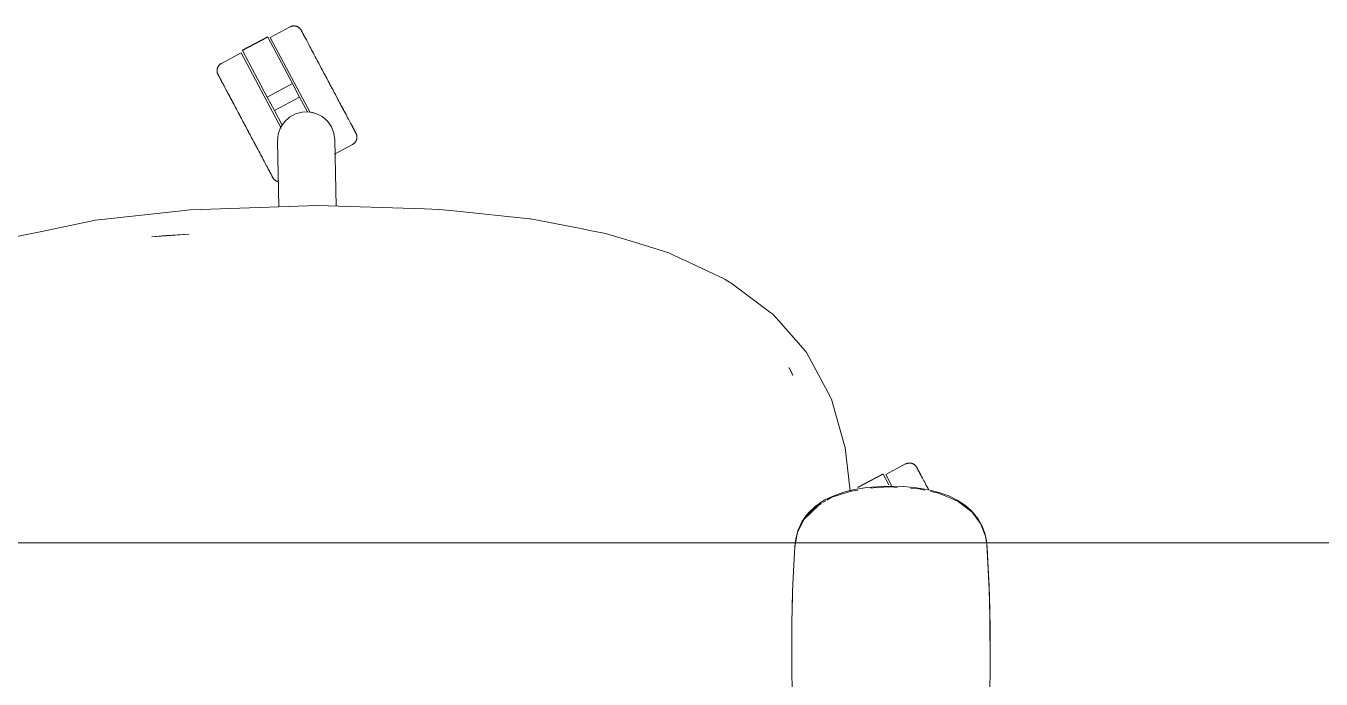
# Model space of a CAD drawing. Header units: millimetres. Extents: x 79795 to 317870, y -36033 to 97293.
# Drawn here: x 229534 to 230166, y 25076 to 25395 of the extents above; entities that cross this region are included whole.
import ezdxf

# ---------------------------------------------------------------- set-up
doc = ezdxf.new("R2010")
doc.units = ezdxf.units.MM
doc.header["$MEASUREMENT"] = 0
doc.layers.add('G-IMPT', color=8, linetype='CONTINUOUS', lineweight=9)
doc.layers.add('I-FURN', color=8, linetype='CONTINUOUS', lineweight=9)

msp = doc.modelspace()

# ---------------------------------------------------------------- linework, layer by layer
at = {"layer": 'G-IMPT'}
for p, q in [((229609.75, 25304.35), (229572.3, 25300.23)), ((229609.75, 25304.35), (229614.12, 25304.84)), ((229624.06, 25305.16), (229614.12, 25304.84)), ((229624.06, 25305.16), (229676.24, 25306.86)), ((229676.24, 25306.86), (229728.41, 25305.25)), ((229728.41, 25305.25), (229735.67, 25305.02)), ((229742.73, 25304.29), (229735.67, 25305.02)), ((229779.73, 25300.47), (229742.73, 25304.29)), ((229546.94, 25295.39), (229567.89, 25299.74)), ((229567.89, 25299.74), (229572.3, 25300.23)), ((229779.73, 25300.47), (229780.19, 25300.38)), ((229805.57, 25295.51), (229780.19, 25300.38)), ((229543.26, 25294.63), (229529.44, 25291.76)), ((229546.94, 25295.39), (229543.26, 25294.63)), ((229613.59, 25292.96), (229595.31, 25291.71)), ((229595.31, 25291.71), (229602.25, 25292.32)), ((229613.59, 25292.96), (229602.25, 25292.32)), ((229805.57, 25295.51), (229809.23, 25294.81)), ((229816.83, 25293.35), (229809.23, 25294.81)), ((229830.44, 25289.16), (229816.83, 25293.35)), ((229847.71, 25283.84), (229830.44, 25289.16)), ((229847.71, 25283.84), (229854.48, 25280.65)), ((229855.4, 25280.21), (229854.48, 25280.65)), ((229875.04, 25270.95), (229855.4, 25280.21)), ((229875.04, 25270.95), (229875.75, 25270.53)), ((229877.32, 25269.59), (229875.75, 25270.53)), ((229878.09, 25269.12), (229877.32, 25269.59)), ((229878.09, 25269.12), (229897.59, 25254.56)), ((229897.59, 25254.56), (229898.56, 25253.83)), ((229901.43, 25250.57), (229898.56, 25253.83)), ((229901.43, 25250.57), (229914.45, 25235.79)), ((229914.45, 25235.79), (229915.03, 25235.12)), ((229920.62, 25224.68), (229915.03, 25235.12)), ((229906.42, 25227.82), (229908.38, 25223.93)), ((229906.42, 25227.82), (229907.6, 25225.52)), ((229907.6, 25225.52), (229908.38, 25223.93)), ((229926.63, 25213.45), (229920.62, 25224.68)), ((229927.22, 25212.34), (229926.63, 25213.45)), ((229933.23, 25190.99), (229927.22, 25212.34)), ((229933.23, 25190.99), (229933.87, 25188.73)), ((229936.28, 25167.45), (229933.87, 25188.73)), ((229951.7, 25169.81), (229944.39, 25169.24)), ((229951.7, 25169.81), (229956.21, 25169.9)), ((229956.21, 25169.9), (229962.55, 25169.72)), ((229968.7, 25169.15), (229962.55, 25169.72)), ((229928.61, 25165.4), (229923.98, 25163.2)), ((229927.39, 25164.54), (229924.94, 25163.07)), ((229936.79, 25167.57), (229927.39, 25164.54)), ((229933.7, 25167.14), (229928.61, 25165.4)), ((229933.7, 25167.14), (229937.63, 25168.12)), ((229940.08, 25168.03), (229936.79, 25167.57)), ((229937.63, 25168.12), (229944.39, 25169.24)), ((229949.05, 25169.29), (229946.26, 25168.9)), ((229949.05, 25169.29), (229956.21, 25169.53)), ((229959.32, 25169.34), (229956.21, 25169.53)), ((229969.04, 25168.74), (229965.83, 25168.94)), ((229968.7, 25169.15), (229974.63, 25168.15)), ((229972.79, 25167.97), (229969.04, 25168.74)), ((229980.11, 25166.73), (229974.63, 25168.15)), ((229979, 25166.7), (229975.53, 25167.41)), ((229979, 25166.7), (229984.62, 25164.37)), ((229980.11, 25166.73), (229984.45, 25165.14)), ((229988.52, 25163.16), (229984.45, 25165.14)), ((229989.02, 25162.53), (229984.62, 25164.37)), ((229921.18, 25160.77), (229913.79, 25153.87)), ((229919.09, 25159.58), (229913.79, 25153.87)), ((229916.1, 25157.08), (229914.97, 25155.76)), ((229919.56, 25159.36), (229916.02, 25156.28)), ((229916.1, 25157.08), (229919.15, 25159.95)), ((229922.25, 25161.46), (229919.09, 25159.58)), ((229919.15, 25159.95), (229922.6, 25162.39)), ((229921.18, 25160.77), (229919.71, 25159.49)), ((229923.98, 25163.2), (229922.6, 25162.39)), ((229924.47, 25162.79), (229923.03, 25161.93)), ((229988.52, 25163.16), (229992.57, 25160.5)), ((229995.8, 25157.31), (229989.02, 25162.53)), ((229992.57, 25160.5), (229995.61, 25157.83)), ((229998.68, 25154.09), (229995.61, 25157.83)), ((229999.97, 25151.69), (229995.8, 25157.31)), ((229912.68, 25151.63), (229910.58, 25147.37)), ((229912.76, 25152.54), (229910.78, 25148.21)), ((229912.68, 25151.63), (229913.79, 25153.87)), ((229912.76, 25152.54), (229914.97, 25155.76)), ((229913.79, 25153.87), (229916.02, 25156.28)), ((230000.64, 25150.66), (229998.68, 25154.09)), ((230002.38, 25145.5), (229999.97, 25151.69)), ((229910.58, 25147.37), (229909.64, 25142.33)), ((229909.71, 25144.26), (229910.78, 25148.21)), ((230000.64, 25150.66), (230002.03, 25147.02)), ((230002.4, 25145.67), (230002.03, 25147.02)), ((230002.38, 25145.5), (230002.86, 25142.33)), ((230002.4, 25145.67), (230002.85, 25143.28)), ((229908.93, 25134.59), (229909.21, 25140.25)), ((229909.64, 25142.33), (229909.21, 25140.03)), ((229909.21, 25140.25), (229909.47, 25142.33)), ((229909.47, 25142.33), (229909.71, 25144.26)), ((230003.1, 25141.63), (230002.85, 25143.28)), ((230004.15, 25121.06), (230003.1, 25141.63)), ((230004.19, 25119.85), (230003.1, 25141.63)), ((230003.1, 25141.63), (230003.21, 25140.03)), ((230003.27, 25138.51), (230003.21, 25140.03)), ((230004.19, 25119.85), (230003.21, 25140.03)), ((229908.93, 25134.59), (229908.31, 25122.03)), ((229908.19, 25118.48), (229908.31, 25122.03)), ((230004.65, 25099.66), (230004.15, 25121.06)), ((230004.49, 25109.49), (230004.15, 25121.06)), ((230004.15, 25121.06), (230004.19, 25119.85)), ((230004.65, 25099.66), (230004.19, 25119.85)), ((229907.81, 25102.81), (229908.19, 25118.48)), ((229908.1, 25114.44), (229907.99, 25111.75)), ((229907.99, 25109.54), (229907.99, 25111.38)), ((230004.61, 25079.48), (230004.49, 25109.49)), ((230004.65, 25099.66), (230004.49, 25109.49)), ((230004.49, 25109.49), (230004.69, 25090.27)), ((229907.81, 25102.81), (229907.76, 25098.3)), ((230004.63, 25101.7), (230004.56, 25103.61)), ((230004.61, 25099.66), (230004.63, 25101.7)), ((229907.76, 25098.3), (229907.77, 25083.59)), ((230004.61, 25079.48), (230004.65, 25099.66)), ((230004.61, 25079.48), (230004.69, 25090.27)), ((229907.84, 25078.12), (229907.77, 25083.59)), ((229907.84, 25078.12), (229908.13, 25065.81)), ((230004.61, 25079.48), (230004.44, 25071.06))]:
    msp.add_line(p, q, dxfattribs=at)
at = {"layer": 'I-FURN'}
for p, q in [((229662.81, 25394.13), (229653.13, 25388.98)), ((229662.81, 25394.13), (229662.96, 25394.2)), ((229662.96, 25394.2), (229663.1, 25394.27)), ((229663.1, 25394.27), (229663.25, 25394.33)), ((229663.25, 25394.33), (229663.41, 25394.38)), ((229663.41, 25394.38), (229663.56, 25394.43)), ((229663.56, 25394.43), (229663.71, 25394.48)), ((229663.71, 25394.48), (229663.87, 25394.51)), ((229663.87, 25394.51), (229664.03, 25394.54)), ((229664.03, 25394.54), (229664.19, 25394.57)), ((229664.19, 25394.57), (229664.35, 25394.58)), ((229664.35, 25394.58), (229664.51, 25394.6)), ((229664.51, 25394.6), (229664.67, 25394.6)), ((229664.67, 25394.6), (229664.83, 25394.6)), ((229664.83, 25394.6), (229664.99, 25394.59)), ((229664.99, 25394.59), (229665.15, 25394.58)), ((229665.15, 25394.58), (229665.31, 25394.55)), ((229665.31, 25394.55), (229665.47, 25394.53)), ((229665.47, 25394.53), (229665.63, 25394.49)), ((229665.63, 25394.49), (229665.79, 25394.45)), ((229665.79, 25394.45), (229665.94, 25394.41)), ((229665.94, 25394.41), (229666.09, 25394.35)), ((229666.09, 25394.35), (229666.24, 25394.3)), ((229666.24, 25394.3), (229666.39, 25394.23)), ((229666.39, 25394.23), (229666.54, 25394.16)), ((229666.54, 25394.16), (229666.68, 25394.08)), ((229666.68, 25394.08), (229666.82, 25394)), ((229666.82, 25394), (229666.95, 25393.92)), ((229666.95, 25393.92), (229667.09, 25393.82)), ((229667.09, 25393.82), (229667.21, 25393.73)), ((229667.21, 25393.73), (229667.34, 25393.62)), ((229667.34, 25393.62), (229667.46, 25393.52)), ((229667.46, 25393.52), (229667.57, 25393.4)), ((229667.57, 25393.4), (229667.68, 25393.29)), ((229667.68, 25393.29), (229667.79, 25393.16)), ((229667.79, 25393.16), (229667.89, 25393.04)), ((229667.89, 25393.04), (229667.99, 25392.91)), ((229667.99, 25392.91), (229668.08, 25392.78)), ((229668.08, 25392.78), (229668.16, 25392.64)), ((229668.16, 25392.64), (229668.24, 25392.5)), ((229668.24, 25392.5), (229668.27, 25392.46)), ((229668.27, 25392.46), (229668.28, 25392.44)), ((229668.29, 25392.41), (229668.27, 25392.46)), ((229668.27, 25392.46), (229668.27, 25392.46)), ((229668.28, 25392.44), (229668.31, 25392.38)), ((229668.33, 25392.33), (229668.29, 25392.41)), ((229668.31, 25392.38), (229668.36, 25392.28)), ((229668.4, 25392.21), (229668.33, 25392.33)), ((229668.36, 25392.28), (229668.44, 25392.14)), ((229668.48, 25392.05), (229668.4, 25392.21)), ((229668.44, 25392.14), (229668.53, 25391.96)), ((229668.59, 25391.85), (229668.48, 25392.05)), ((229668.53, 25391.96), (229668.65, 25391.74)), ((229668.72, 25391.61), (229668.59, 25391.85)), ((229668.65, 25391.74), (229668.79, 25391.48)), ((229668.87, 25391.33), (229668.72, 25391.61)), ((229668.79, 25391.48), (229668.94, 25391.19)), ((229669.04, 25391.01), (229668.87, 25391.33)), ((229668.94, 25391.19), (229669.12, 25390.85)), ((229651.81, 25389.33), (229639.45, 25382.76)), ((229639.54, 25382.59), (229651.9, 25389.16)), ((229651.9, 25389.16), (229663.97, 25366.45)), ((229653.13, 25388.98), (229672.65, 25352.26)), ((229669.23, 25390.65), (229669.04, 25391.01)), ((229669.12, 25390.85), (229669.32, 25390.48)), ((229669.44, 25390.26), (229669.23, 25390.65)), ((229669.32, 25390.48), (229669.54, 25390.07)), ((229669.66, 25389.83), (229669.44, 25390.26)), ((229669.54, 25390.07), (229669.78, 25389.62)), ((229669.91, 25389.37), (229669.66, 25389.83)), ((229669.78, 25389.62), (229670.03, 25389.14)), ((229670.18, 25388.86), (229669.91, 25389.37)), ((229670.03, 25389.14), (229670.31, 25388.62)), ((229670.46, 25388.33), (229670.18, 25388.86)), ((229670.31, 25388.62), (229670.6, 25388.07)), ((229670.77, 25387.76), (229670.46, 25388.33)), ((229670.6, 25388.07), (229670.91, 25387.49)), ((229671.09, 25387.16), (229670.77, 25387.76)), ((229671.42, 25386.52), (229671.09, 25387.16)), ((229671.78, 25385.86), (229671.42, 25386.52)), ((229672.14, 25385.17), (229671.78, 25385.86)), ((229672.53, 25384.44), (229672.14, 25385.17)), ((229639, 25381.47), (229629.32, 25376.32)), ((229639, 25381.47), (229658.54, 25344.72)), ((229651.61, 25359.88), (229639.54, 25382.59)), ((229672.93, 25383.69), (229672.53, 25384.44)), ((229673.34, 25382.92), (229672.93, 25383.69)), ((229673.77, 25382.12), (229673.34, 25382.92)), ((229674.2, 25381.29), (229673.77, 25382.12)), ((229674.65, 25380.45), (229674.2, 25381.29)), ((229675.12, 25379.58), (229674.65, 25380.45)), ((229675.59, 25378.69), (229675.12, 25379.58)), ((229676.07, 25377.79), (229675.59, 25378.69)), ((229627.18, 25372.88), (229627.19, 25373.05)), ((229627.18, 25372.72), (229627.18, 25372.88)), ((229627.18, 25372.56), (229627.18, 25372.72)), ((229627.19, 25372.4), (229627.18, 25372.56)), ((229627.19, 25373.05), (229627.2, 25373.21)), ((229627.21, 25372.24), (229627.19, 25372.4)), ((229627.2, 25373.21), (229627.22, 25373.37)), ((229627.23, 25372.08), (229627.21, 25372.24)), ((229627.22, 25373.37), (229627.25, 25373.52)), ((229627.27, 25371.92), (229627.23, 25372.08)), ((229627.25, 25373.52), (229627.29, 25373.68)), ((229627.29, 25373.68), (229627.33, 25373.84)), ((229627.33, 25373.84), (229627.37, 25373.99)), ((229627.37, 25373.99), (229627.42, 25374.15)), ((229627.42, 25374.15), (229627.48, 25374.3)), ((229627.48, 25374.3), (229627.55, 25374.44)), ((229627.55, 25374.44), (229627.62, 25374.59)), ((229627.62, 25374.59), (229627.69, 25374.73)), ((229627.69, 25374.73), (229627.77, 25374.87)), ((229627.77, 25374.87), (229627.86, 25375)), ((229627.86, 25375), (229627.95, 25375.14)), ((229627.95, 25375.14), (229628.05, 25375.27)), ((229628.05, 25375.27), (229628.16, 25375.39)), ((229628.16, 25375.39), (229628.26, 25375.51)), ((229628.26, 25375.51), (229628.38, 25375.62)), ((229628.38, 25375.62), (229628.49, 25375.74)), ((229628.49, 25375.74), (229628.61, 25375.84)), ((229628.61, 25375.84), (229628.74, 25375.94)), ((229628.74, 25375.94), (229628.87, 25376.04)), ((229628.87, 25376.04), (229629, 25376.13)), ((229629, 25376.13), (229629.14, 25376.22)), ((229629.14, 25376.22), (229629.28, 25376.3)), ((229629.28, 25376.3), (229629.32, 25376.32)), ((229675.81, 25378.28), (229676.29, 25377.36)), ((229676.56, 25376.86), (229676.07, 25377.79)), ((229676.29, 25377.36), (229676.79, 25376.43)), ((229677.06, 25375.93), (229676.56, 25376.86)), ((229676.79, 25376.43), (229677.29, 25375.49)), ((229677.56, 25374.97), (229677.06, 25375.93)), ((229677.29, 25375.49), (229677.8, 25374.53)), ((229678.08, 25374.01), (229677.56, 25374.97)), ((229677.8, 25374.53), (229678.31, 25373.56)), ((229678.59, 25373.04), (229678.08, 25374.01)), ((229678.31, 25373.56), (229678.83, 25372.58)), ((229679.12, 25372.05), (229678.59, 25373.04)), ((229678.83, 25372.58), (229679.36, 25371.6)), ((229679.64, 25371.06), (229679.12, 25372.05)), ((229627.3, 25371.77), (229627.27, 25371.92)), ((229627.34, 25371.61), (229627.3, 25371.77)), ((229627.39, 25371.46), (229627.34, 25371.61)), ((229627.45, 25371.31), (229627.39, 25371.46)), ((229627.51, 25371.16), (229627.45, 25371.31)), ((229627.58, 25371.01), (229627.51, 25371.16)), ((229627.65, 25370.87), (229627.58, 25371.01)), ((229627.65, 25370.86), (229627.65, 25370.87)), ((229627.65, 25370.87), (229627.66, 25370.85)), ((229627.67, 25370.82), (229627.65, 25370.86)), ((229627.66, 25370.85), (229627.69, 25370.79)), ((229627.72, 25370.74), (229627.67, 25370.82)), ((229627.69, 25370.79), (229627.75, 25370.69)), ((229627.78, 25370.61), (229627.72, 25370.74)), ((229627.75, 25370.69), (229627.82, 25370.55)), ((229627.87, 25370.45), (229627.78, 25370.61)), ((229627.82, 25370.55), (229627.92, 25370.37)), ((229627.98, 25370.25), (229627.87, 25370.45)), ((229627.92, 25370.37), (229628.03, 25370.15)), ((229628.1, 25370.01), (229627.98, 25370.25)), ((229628.03, 25370.15), (229628.17, 25369.89)), ((229628.25, 25369.73), (229628.1, 25370.01)), ((229628.17, 25369.89), (229628.33, 25369.59)), ((229628.42, 25369.41), (229628.25, 25369.73)), ((229628.33, 25369.59), (229628.51, 25369.25)), ((229628.61, 25369.06), (229628.42, 25369.41)), ((229628.51, 25369.25), (229628.7, 25368.88)), ((229628.82, 25368.67), (229628.61, 25369.06)), ((229628.7, 25368.88), (229628.92, 25368.47)), ((229629.05, 25368.24), (229628.82, 25368.67)), ((229628.92, 25368.47), (229629.16, 25368.03)), ((229629.3, 25367.77), (229629.05, 25368.24)), ((229629.16, 25368.03), (229629.42, 25367.54)), ((229629.56, 25367.27), (229629.3, 25367.77)), ((229629.42, 25367.54), (229629.69, 25367.03)), ((229629.85, 25366.73), (229629.56, 25367.27)), ((229629.69, 25367.03), (229629.98, 25366.48)), ((229630.15, 25366.16), (229629.85, 25366.73)), ((229629.98, 25366.48), (229630.29, 25365.89)), ((229630.29, 25365.89), (229630.62, 25365.28)), ((229651.61, 25359.88), (229663.97, 25366.45)), ((229663.97, 25366.45), (229667.5, 25359.81)), ((229679.36, 25371.6), (229679.89, 25370.6)), ((229680.17, 25370.06), (229679.64, 25371.06)), ((229679.89, 25370.6), (229680.42, 25369.6)), ((229680.71, 25369.06), (229680.17, 25370.06)), ((229680.42, 25369.6), (229680.95, 25368.6)), ((229681.24, 25368.06), (229680.71, 25369.06)), ((229680.95, 25368.6), (229681.49, 25367.6)), ((229681.78, 25367.05), (229681.24, 25368.06)), ((229681.49, 25367.6), (229682.02, 25366.59)), ((229682.31, 25366.05), (229681.78, 25367.05)), ((229682.02, 25366.59), (229682.56, 25365.59)), ((229682.84, 25365.05), (229682.31, 25366.05)), ((229630.62, 25365.28), (229630.97, 25364.63)), ((229630.97, 25364.63), (229631.33, 25363.95)), ((229631.33, 25363.95), (229631.7, 25363.24)), ((229631.7, 25363.24), (229632.09, 25362.51)), ((229632.09, 25362.51), (229632.5, 25361.75)), ((229632.5, 25361.75), (229632.92, 25360.96)), ((229632.92, 25360.96), (229633.35, 25360.15)), ((229633.35, 25360.15), (229633.79, 25359.31)), ((229634.04, 25358.85), (229633.59, 25359.7)), ((229655.14, 25353.24), (229651.61, 25359.88)), ((229655.14, 25353.24), (229667.5, 25359.81)), ((229667.5, 25359.81), (229671.3, 25352.67)), ((229682.56, 25365.59), (229683.09, 25364.59)), ((229683.37, 25364.05), (229682.84, 25365.05)), ((229683.09, 25364.59), (229683.62, 25363.59)), ((229683.9, 25363.05), (229683.37, 25364.05)), ((229683.62, 25363.59), (229684.14, 25362.6)), ((229684.43, 25362.06), (229683.9, 25363.05)), ((229684.14, 25362.6), (229684.67, 25361.61)), ((229684.95, 25361.09), (229684.43, 25362.06)), ((229684.67, 25361.61), (229685.19, 25360.64)), ((229685.46, 25360.12), (229684.95, 25361.09)), ((229685.19, 25360.64), (229685.7, 25359.68)), ((229685.97, 25359.16), (229685.46, 25360.12)), ((229685.7, 25359.68), (229686.2, 25358.72)), ((229633.79, 25359.31), (229634.25, 25358.45)), ((229634.5, 25357.98), (229634.04, 25358.85)), ((229634.25, 25358.45), (229634.72, 25357.58)), ((229634.97, 25357.1), (229634.5, 25357.98)), ((229634.72, 25357.58), (229635.19, 25356.68)), ((229635.45, 25356.19), (229634.97, 25357.1)), ((229635.19, 25356.68), (229635.68, 25355.77)), ((229635.94, 25355.27), (229635.45, 25356.19)), ((229635.68, 25355.77), (229636.17, 25354.84)), ((229636.44, 25354.33), (229635.94, 25355.27)), ((229636.17, 25354.84), (229636.67, 25353.89)), ((229636.95, 25353.38), (229636.44, 25354.33)), ((229636.67, 25353.89), (229637.18, 25352.94)), ((229637.46, 25352.41), (229636.95, 25353.38)), ((229658.94, 25346.1), (229655.14, 25353.24)), ((229686.47, 25358.22), (229685.97, 25359.16)), ((229686.2, 25358.72), (229686.7, 25357.79)), ((229686.97, 25357.29), (229686.47, 25358.22)), ((229686.7, 25357.79), (229687.19, 25356.86)), ((229687.45, 25356.37), (229686.97, 25357.29)), ((229687.19, 25356.86), (229687.67, 25355.96)), ((229687.93, 25355.48), (229687.45, 25356.37)), ((229687.67, 25355.96), (229688.15, 25355.07)), ((229688.4, 25354.6), (229687.93, 25355.48)), ((229688.15, 25355.07), (229688.61, 25354.2)), ((229688.85, 25353.74), (229688.4, 25354.6)), ((229688.61, 25354.2), (229689.06, 25353.36)), ((229689.3, 25352.91), (229688.85, 25353.74)), ((229637.18, 25352.94), (229637.7, 25351.97)), ((229637.98, 25351.44), (229637.46, 25352.41)), ((229637.7, 25351.97), (229638.22, 25350.99)), ((229638.5, 25350.46), (229637.98, 25351.44)), ((229638.22, 25350.99), (229638.74, 25350)), ((229639.03, 25349.47), (229638.5, 25350.46)), ((229638.74, 25350), (229639.27, 25349.01)), ((229639.56, 25348.47), (229639.03, 25349.47)), ((229639.27, 25349.01), (229639.8, 25348.01)), ((229640.09, 25347.47), (229639.56, 25348.47)), ((229639.8, 25348.01), (229640.34, 25347.01)), ((229640.62, 25346.46), (229640.09, 25347.47)), ((229640.34, 25347.01), (229640.87, 25346)), ((229658.21, 25344.97), (229660.08, 25347.78)), ((229660.08, 25347.78), (229662.57, 25350.06)), ((229662.57, 25350.06), (229665.53, 25351.68)), ((229665.53, 25351.68), (229668.79, 25352.54)), ((229668.79, 25352.54), (229672.16, 25352.6)), ((229672.16, 25352.6), (229675.45, 25351.85)), ((229675.45, 25351.85), (229678.46, 25350.33)), ((229678.46, 25350.33), (229681.03, 25348.14)), ((229681.03, 25348.14), (229682.99, 25345.4)), ((229689.73, 25352.1), (229689.3, 25352.91)), ((229690.15, 25351.31), (229689.73, 25352.1)), ((229690.55, 25350.55), (229690.15, 25351.31)), ((229690.94, 25349.81), (229690.55, 25350.55)), ((229691.32, 25349.1), (229690.94, 25349.81)), ((229691.68, 25348.43), (229691.32, 25349.1)), ((229692.02, 25347.78), (229691.68, 25348.43)), ((229692.35, 25347.16), (229692.02, 25347.78)), ((229692.66, 25346.58), (229692.35, 25347.16)), ((229692.5, 25346.89), (229692.8, 25346.32)), ((229641.16, 25345.46), (229640.62, 25346.46)), ((229640.87, 25346), (229641.41, 25344.99)), ((229641.69, 25344.45), (229641.16, 25345.46)), ((229641.41, 25344.99), (229641.94, 25343.99)), ((229642.23, 25343.45), (229641.69, 25344.45)), ((229641.94, 25343.99), (229642.47, 25342.99)), ((229642.76, 25342.45), (229642.23, 25343.45)), ((229642.47, 25342.99), (229643, 25341.99)), ((229643.29, 25341.46), (229642.76, 25342.45)), ((229643, 25341.99), (229643.53, 25341)), ((229643.81, 25340.47), (229643.29, 25341.46)), ((229643.53, 25341), (229644.05, 25340.02)), ((229644.33, 25339.49), (229643.81, 25340.47)), ((229656.72, 25338.44), (229657.07, 25341.79)), ((229657.07, 25341.79), (229658.21, 25344.97)), ((229682.99, 25345.4), (229684.24, 25342.27)), ((229684.24, 25342.27), (229684.71, 25338.92)), ((229692.96, 25346.03), (229692.66, 25346.58)), ((229692.8, 25346.32), (229693.08, 25345.78)), ((229693.23, 25345.51), (229692.96, 25346.03)), ((229693.08, 25345.78), (229693.35, 25345.28)), ((229693.49, 25345.03), (229693.23, 25345.51)), ((229693.35, 25345.28), (229693.6, 25344.82)), ((229693.72, 25344.58), (229693.49, 25345.03)), ((229693.6, 25344.82), (229693.83, 25344.39)), ((229693.94, 25344.17), (229693.72, 25344.58)), ((229693.83, 25344.39), (229694.04, 25344)), ((229694.14, 25343.8), (229693.94, 25344.17)), ((229694.04, 25344), (229694.22, 25343.64)), ((229694.32, 25343.46), (229694.14, 25343.8)), ((229694.22, 25343.64), (229694.39, 25343.32)), ((229694.48, 25343.17), (229694.32, 25343.46)), ((229694.39, 25343.32), (229694.54, 25343.04)), ((229694.61, 25342.91), (229694.48, 25343.17)), ((229694.54, 25343.04), (229694.67, 25342.8)), ((229694.73, 25342.69), (229694.61, 25342.91)), ((229694.67, 25342.8), (229694.78, 25342.6)), ((229694.83, 25342.51), (229694.73, 25342.69)), ((229694.78, 25342.6), (229694.86, 25342.44)), ((229694.9, 25342.37), (229694.83, 25342.51)), ((229694.86, 25342.44), (229694.93, 25342.32)), ((229694.95, 25342.27), (229694.9, 25342.37)), ((229694.93, 25342.32), (229694.97, 25342.24)), ((229694.99, 25342.21), (229694.95, 25342.27)), ((229694.97, 25342.24), (229694.99, 25342.19)), ((229695, 25342.19), (229694.99, 25342.21)), ((229694.99, 25342.19), (229695, 25342.19)), ((229695, 25342.19), (229695.07, 25342.04)), ((229695.07, 25342.04), (229695.14, 25341.9)), ((229695.14, 25341.9), (229695.2, 25341.75)), ((229695.2, 25341.75), (229695.25, 25341.6)), ((229695.25, 25341.6), (229695.3, 25341.44)), ((229695.3, 25341.44), (229695.34, 25341.29)), ((229695.34, 25341.29), (229695.38, 25341.13)), ((229695.38, 25341.13), (229695.41, 25340.97)), ((229695.41, 25340.97), (229695.43, 25340.81)), ((229695.43, 25340.81), (229695.45, 25340.65)), ((229695.45, 25340.65), (229695.46, 25340.49)), ((229695.46, 25340.49), (229695.47, 25340.33)), ((229644.05, 25340.02), (229644.57, 25339.04)), ((229644.85, 25338.52), (229644.33, 25339.49)), ((229644.57, 25339.04), (229645.08, 25338.08)), ((229645.36, 25337.56), (229644.85, 25338.52)), ((229645.08, 25338.08), (229645.59, 25337.13)), ((229645.86, 25336.62), (229645.36, 25337.56)), ((229645.59, 25337.13), (229646.09, 25336.19)), ((229646.35, 25335.69), (229645.86, 25336.62)), ((229646.09, 25336.19), (229646.58, 25335.27)), ((229646.84, 25334.78), (229646.35, 25335.69)), ((229646.58, 25335.27), (229647.06, 25334.36)), ((229647.06, 25334.36), (229647.53, 25333.47)), ((229657.29, 25306.25), (229656.72, 25338.44)), ((229684.49, 25332.04), (229693.33, 25336.74)), ((229684.71, 25338.92), (229685.27, 25306.58)), ((229693.37, 25336.76), (229693.33, 25336.74)), ((229693.51, 25336.84), (229693.37, 25336.76)), ((229693.65, 25336.92), (229693.51, 25336.84)), ((229693.78, 25337.01), (229693.65, 25336.92)), ((229693.91, 25337.11), (229693.78, 25337.01)), ((229694.03, 25337.21), (229693.91, 25337.11)), ((229694.15, 25337.32), (229694.03, 25337.21)), ((229694.27, 25337.43), (229694.15, 25337.32)), ((229694.38, 25337.54), (229694.27, 25337.43)), ((229694.49, 25337.66), (229694.38, 25337.54)), ((229694.59, 25337.79), (229694.49, 25337.66)), ((229694.69, 25337.92), (229694.59, 25337.79)), ((229694.78, 25338.05), (229694.69, 25337.92)), ((229694.87, 25338.18), (229694.78, 25338.05)), ((229694.95, 25338.32), (229694.87, 25338.18)), ((229695.03, 25338.47), (229694.95, 25338.32)), ((229695.1, 25338.61), (229695.03, 25338.47)), ((229695.16, 25338.76), (229695.1, 25338.61)), ((229695.22, 25338.91), (229695.16, 25338.76)), ((229695.27, 25339.06), (229695.22, 25338.91)), ((229695.32, 25339.22), (229695.27, 25339.06)), ((229695.36, 25339.37), (229695.32, 25339.22)), ((229695.39, 25339.53), (229695.36, 25339.37)), ((229695.42, 25339.69), (229695.39, 25339.53)), ((229695.44, 25339.85), (229695.42, 25339.69)), ((229695.46, 25340.01), (229695.44, 25339.85)), ((229695.47, 25340.17), (229695.46, 25340.01)), ((229695.47, 25340.33), (229695.47, 25340.17)), ((229647.53, 25333.47), (229647.99, 25332.61)), ((229647.99, 25332.61), (229648.44, 25331.76)), ((229648.44, 25331.76), (229648.88, 25330.94)), ((229648.88, 25330.94), (229649.31, 25330.13)), ((229649.31, 25330.13), (229649.72, 25329.36)), ((229649.72, 25329.36), (229650.12, 25328.61)), ((229650.12, 25328.61), (229650.5, 25327.89)), ((229650.5, 25327.89), (229650.87, 25327.19)), ((229650.87, 25327.19), (229651.22, 25326.53)), ((229651.22, 25326.53), (229651.56, 25325.9)), ((229651.56, 25325.9), (229651.88, 25325.29)), ((229652.05, 25324.98), (229651.74, 25325.57)), ((229651.88, 25325.29), (229652.18, 25324.72)), ((229652.34, 25324.43), (229652.05, 25324.98)), ((229652.18, 25324.72), (229652.47, 25324.19)), ((229652.61, 25323.91), (229652.34, 25324.43)), ((229652.47, 25324.19), (229652.73, 25323.69)), ((229652.87, 25323.43), (229652.61, 25323.91)), ((229652.73, 25323.69), (229652.98, 25323.22)), ((229653.11, 25322.99), (229652.87, 25323.43)), ((229652.98, 25323.22), (229653.21, 25322.79)), ((229653.33, 25322.58), (229653.11, 25322.99)), ((229653.21, 25322.79), (229653.42, 25322.4)), ((229653.52, 25322.2), (229653.33, 25322.58)), ((229653.42, 25322.4), (229653.61, 25322.04)), ((229653.7, 25321.87), (229653.52, 25322.2)), ((229653.61, 25322.04), (229653.78, 25321.73)), ((229653.86, 25321.57), (229653.7, 25321.87)), ((229653.78, 25321.73), (229653.93, 25321.45)), ((229654, 25321.31), (229653.86, 25321.57)), ((229653.93, 25321.45), (229654.05, 25321.21)), ((229654.11, 25321.09), (229654, 25321.31)), ((229654.05, 25321.21), (229654.16, 25321.01)), ((229654.21, 25320.91), (229654.11, 25321.09)), ((229654.16, 25321.01), (229654.25, 25320.84)), ((229654.28, 25320.77), (229654.21, 25320.91)), ((229654.25, 25320.84), (229654.31, 25320.72)), ((229654.34, 25320.67), (229654.28, 25320.77)), ((229654.31, 25320.72), (229654.36, 25320.64)), ((229654.37, 25320.61), (229654.34, 25320.67)), ((229654.36, 25320.64), (229654.38, 25320.6)), ((229654.38, 25320.59), (229654.37, 25320.61)), ((229654.38, 25320.6), (229654.38, 25320.59)), ((229654.4, 25320.55), (229654.38, 25320.59)), ((229654.48, 25320.41), (229654.4, 25320.55)), ((229654.57, 25320.28), (229654.48, 25320.41)), ((229654.66, 25320.14), (229654.57, 25320.28)), ((229654.75, 25320.01), (229654.66, 25320.14)), ((229654.86, 25319.89), (229654.75, 25320.01)), ((229654.96, 25319.77), (229654.86, 25319.89)), ((229655.07, 25319.65), (229654.96, 25319.77)), ((229655.19, 25319.54), (229655.07, 25319.65)), ((229655.31, 25319.43), (229655.19, 25319.54)), ((229655.43, 25319.33), (229655.31, 25319.43)), ((229655.56, 25319.23), (229655.43, 25319.33)), ((229655.69, 25319.14), (229655.56, 25319.23)), ((229655.83, 25319.05), (229655.69, 25319.14)), ((229655.97, 25318.97), (229655.83, 25319.05)), ((229656.11, 25318.89), (229655.97, 25318.97)), ((229656.25, 25318.82), (229656.11, 25318.89)), ((229656.4, 25318.76), (229656.25, 25318.82)), ((229656.55, 25318.7), (229656.4, 25318.76)), ((229656.71, 25318.65), (229656.55, 25318.7)), ((229656.86, 25318.6), (229656.71, 25318.65)), ((229657.02, 25318.56), (229656.86, 25318.6)), ((229963.36, 25180.77), (229953.67, 25175.62)), ((229963.36, 25180.77), (229963.5, 25180.84)), ((229963.5, 25180.84), (229963.65, 25180.91)), ((229963.65, 25180.91), (229963.8, 25180.97)), ((229963.8, 25180.97), (229963.95, 25181.03)), ((229963.95, 25181.03), (229964.1, 25181.07)), ((229964.1, 25181.07), (229964.26, 25181.12)), ((229964.26, 25181.12), (229964.42, 25181.15)), ((229964.42, 25181.15), (229964.58, 25181.18)), ((229964.58, 25181.18), (229964.73, 25181.21)), ((229964.73, 25181.21), (229964.9, 25181.23)), ((229964.9, 25181.23), (229965.06, 25181.24)), ((229965.06, 25181.24), (229965.22, 25181.24)), ((229965.22, 25181.24), (229965.38, 25181.24)), ((229965.38, 25181.24), (229965.54, 25181.23)), ((229965.54, 25181.23), (229965.7, 25181.22)), ((229965.7, 25181.22), (229965.86, 25181.2)), ((229965.86, 25181.2), (229966.02, 25181.17)), ((229966.02, 25181.17), (229966.18, 25181.13)), ((229966.18, 25181.13), (229966.33, 25181.09)), ((229966.33, 25181.09), (229966.49, 25181.05)), ((229966.49, 25181.05), (229966.64, 25181)), ((229966.64, 25181), (229966.79, 25180.94)), ((229966.79, 25180.94), (229966.94, 25180.87)), ((229966.94, 25180.87), (229967.08, 25180.8)), ((229967.08, 25180.8), (229967.22, 25180.73)), ((229967.22, 25180.73), (229967.36, 25180.64)), ((229967.36, 25180.64), (229967.5, 25180.56)), ((229967.5, 25180.56), (229967.63, 25180.46)), ((229967.63, 25180.46), (229967.76, 25180.37)), ((229967.76, 25180.37), (229967.88, 25180.26)), ((229967.88, 25180.26), (229968, 25180.16)), ((229968, 25180.16), (229968.12, 25180.04)), ((229968.12, 25180.04), (229968.23, 25179.93)), ((229968.23, 25179.93), (229968.34, 25179.81)), ((229968.34, 25179.81), (229968.44, 25179.68)), ((229968.44, 25179.68), (229968.53, 25179.55)), ((229968.53, 25179.55), (229968.62, 25179.42)), ((229968.62, 25179.42), (229968.71, 25179.28)), ((229968.71, 25179.28), (229968.79, 25179.14)), ((229968.79, 25179.14), (229968.81, 25179.1)), ((229968.81, 25179.1), (229968.82, 25179.08)), ((229968.84, 25179.06), (229968.81, 25179.1)), ((229968.81, 25179.1), (229968.81, 25179.1)), ((229968.82, 25179.08), (229968.85, 25179.02)), ((229968.88, 25178.97), (229968.84, 25179.06)), ((229968.85, 25179.02), (229968.91, 25178.92)), ((229968.94, 25178.85), (229968.88, 25178.97)), ((229968.91, 25178.92), (229968.98, 25178.78)), ((229969.03, 25178.69), (229968.94, 25178.85)), ((229968.98, 25178.78), (229969.08, 25178.6)), ((229969.14, 25178.49), (229969.03, 25178.69)), ((229969.08, 25178.6), (229969.19, 25178.38)), ((229969.27, 25178.25), (229969.14, 25178.49)), ((229969.19, 25178.38), (229969.33, 25178.12)), ((229969.41, 25177.97), (229969.27, 25178.25)), ((229969.33, 25178.12), (229969.49, 25177.83)), ((229969.58, 25177.65), (229969.41, 25177.97)), ((229969.49, 25177.83), (229969.67, 25177.49)), ((229969.77, 25177.29), (229969.58, 25177.65)), ((229969.67, 25177.49), (229969.87, 25177.12)), ((229969.98, 25176.9), (229969.77, 25177.29)), ((229969.87, 25177.12), (229970.08, 25176.71)), ((229970.21, 25176.47), (229969.98, 25176.9)), ((229970.08, 25176.71), (229970.32, 25176.26)), ((229970.46, 25176.01), (229970.21, 25176.47)), ((229970.32, 25176.26), (229970.58, 25175.78)), ((229970.72, 25175.51), (229970.46, 25176.01)), ((229952.35, 25175.97), (229939.99, 25169.4)), ((229940.08, 25169.23), (229952.44, 25175.8)), ((229952.44, 25175.8), (229955.26, 25170.51)), ((229953.67, 25175.62), (229956.67, 25169.99)), ((229970.58, 25175.78), (229970.85, 25175.26)), ((229971.01, 25174.97), (229970.72, 25175.51)), ((229970.85, 25175.26), (229971.15, 25174.71)), ((229971.31, 25174.4), (229971.01, 25174.97)), ((229971.15, 25174.71), (229971.46, 25174.13)), ((229971.63, 25173.8), (229971.31, 25174.4)), ((229971.97, 25173.17), (229971.63, 25173.8)), ((229972.32, 25172.5), (229971.97, 25173.17)), ((229972.69, 25171.81), (229972.32, 25172.5)), ((229973.07, 25171.09), (229972.69, 25171.81)), ((229973.47, 25170.34), (229973.07, 25171.09)), ((229973.88, 25169.56), (229973.47, 25170.34)), ((229940.13, 25169.14), (229940.08, 25169.23)), ((229974.31, 25168.76), (229973.88, 25169.56)), ((229974.75, 25167.93), (229974.31, 25168.76)), ((229120.67, 25142.33), (230720.67, 25142.33)), ((230720.67, 25142.33), (229120.67, 25142.33))]:
    msp.add_line(p, q, dxfattribs=at)
msp.add_arc((229670.71, 25338.87), 13.81, 72.66397, 77.65266, dxfattribs=at)
msp.add_open_spline([(229673.07, 25352.48), (229673.51, 25352.4), (229673.93, 25352.3), (229674.35, 25352.18)], degree=3, dxfattribs=at)

doc.saveas('drawing.dxf')
